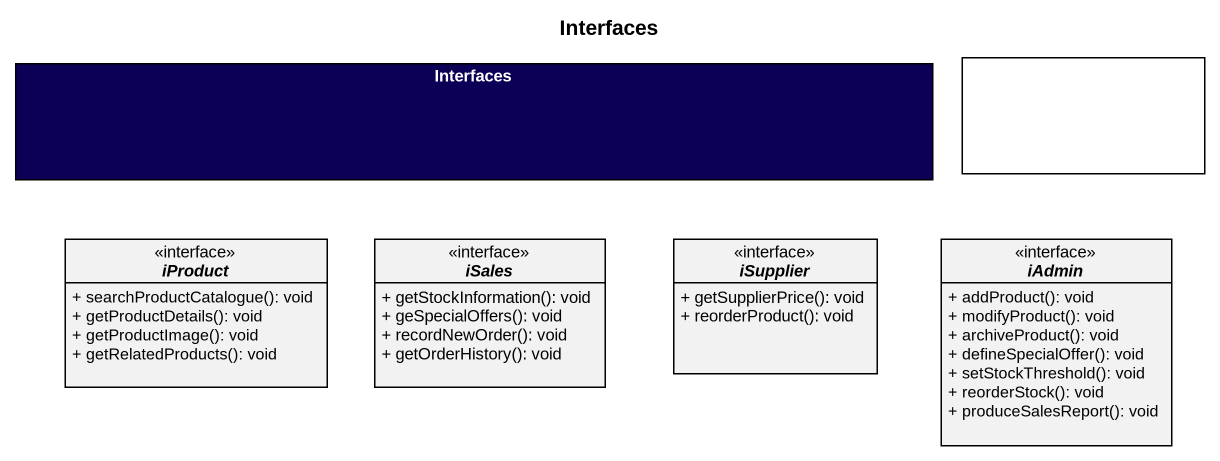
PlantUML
@startuml
title Interfaces
allowmixing
hide circle
hide empty members
skinparam classAttributeIconSize 0
rectangle Interfaces #0B0055
rectangle " " as rectangle1
interface iProduct {
  + searchProductCatalogue(): void
  + getProductDetails(): void
  + getProductImage(): void
  + getRelatedProducts(): void
}
interface iSales {
  + getStockInformation(): void
  + geSpecialOffers(): void
  + recordNewOrder(): void
  + getOrderHistory(): void
}
interface iSupplier {
  + getSupplierPrice(): void
  + reorderProduct(): void
}
interface iAdmin {
  + addProduct(): void
  + modifyProduct(): void
  + archiveProduct(): void
  + defineSpecialOffer(): void
  + setStockThreshold(): void
  + reorderStock(): void
  + produceSalesReport(): void
}
@enduml
